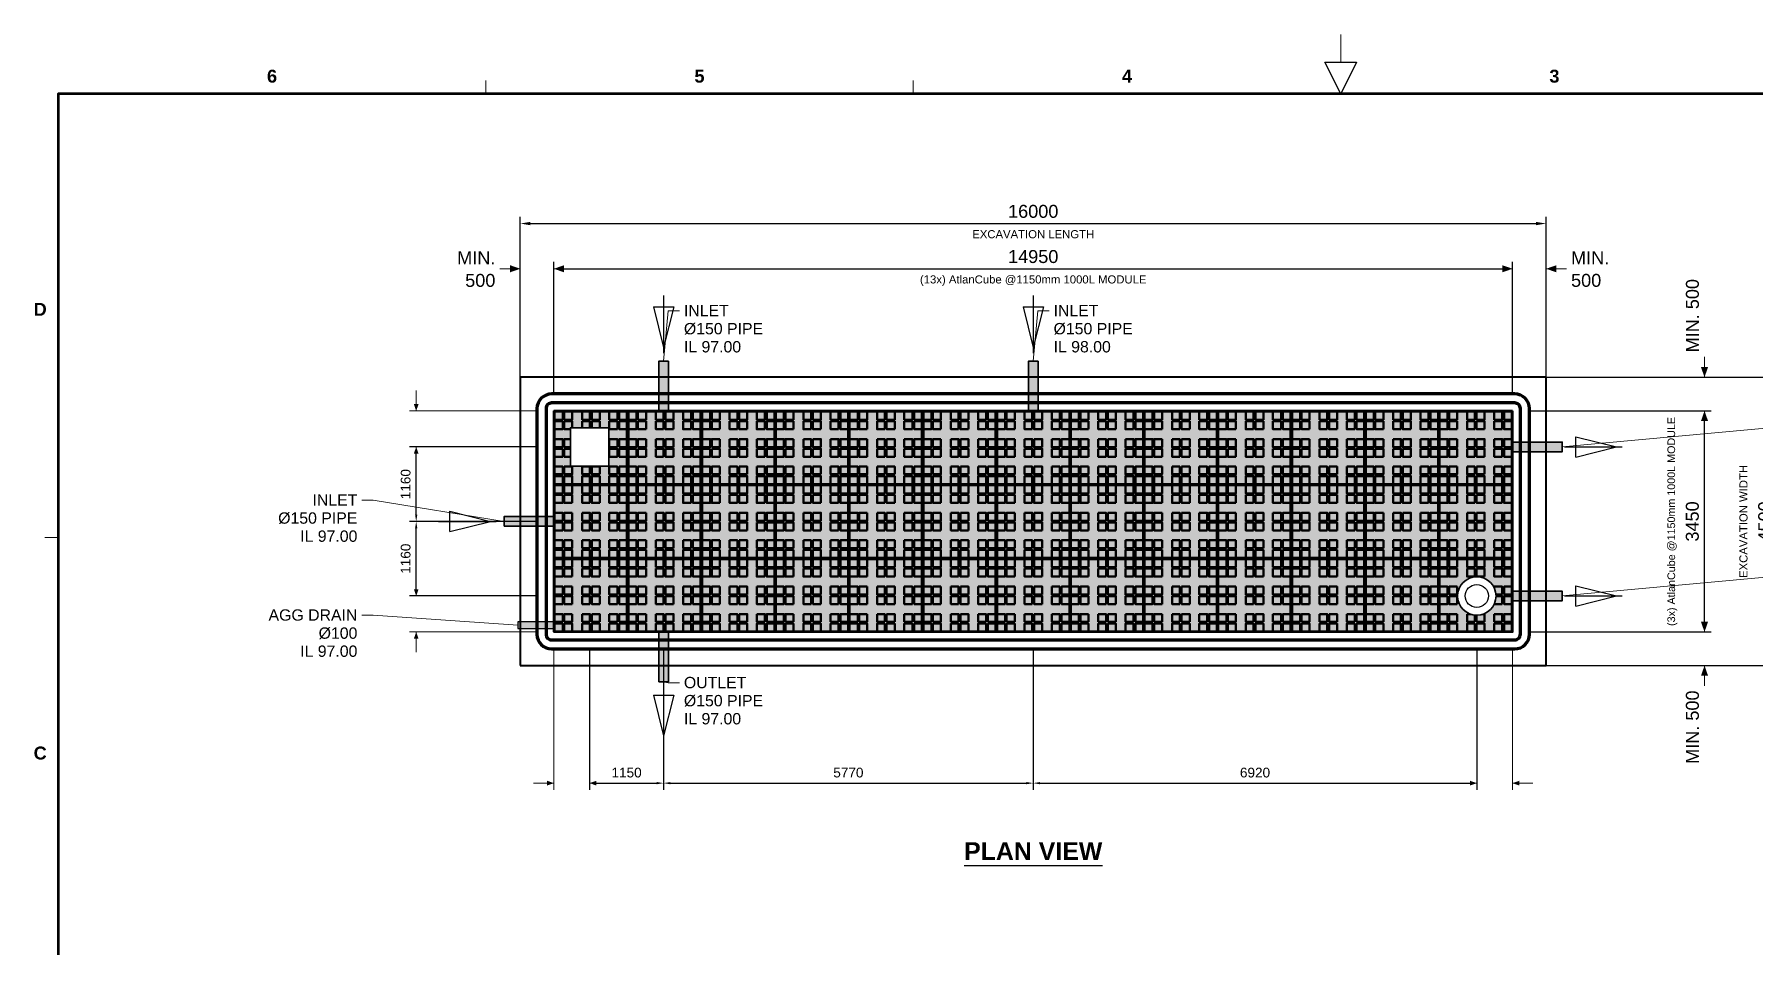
# Model space of a CAD drawing. Header units: millimetres. Extents: x 71 to 41929, y 71 to 131329.
# Drawn here: x 627 to 27455, y 117093 to 131329 of the extents above; entities that cross this region are included whole.
import ezdxf
from ezdxf.enums import TextEntityAlignment as Align

# ---------------------------------------------------------------- set-up
doc = ezdxf.new("R2010")
doc.units = ezdxf.units.MM
for name, color, linetype in [('ANNOTATIONS', 7, 'Continuous'), ('DIMENSIONS', 7, 'Continuous'), ('EXCAVATION', 1, 'Continuous'), ('FLOW_INLET', 1, 'Continuous'), ('FLOW_OUTLET', 5, 'Continuous'), ('FRAME', 7, 'Continuous'), ('LEADERS', 7, 'Continuous'), ('MANHOLES', 7, 'Continuous'), ('MODULE_ART', 7, 'Continuous'), ('PIPES', 7, 'Continuous'), ('TANK', 7, 'Continuous')]:
    doc.layers.add(name, color=color, linetype=linetype)
doc.styles.add('ARIAL', font='arial.ttf')
doc.styles.add('ARIAL_BOLD', font='arialbd.ttf')
doc.dimstyles.get("Standard").update_dxf_attribs({"dimtxt": 2.5, "dimasz": 2.5, "dimexe": 1.25, "dimexo": 0.625, "dimtad": 1, "dimcen": 2.5, "dimazin": 3, "dimtfac": 1, "dimtmove": 0, "dimatfit": 3})

# ---------------------------------------------------------------- blocks, each defined once
blk = doc.blocks.new('atlancube_plan')
at = {"lineweight": -2}
for points in [[(1150, 1150), (0, 1150), (0, 0), (1150, 0)], [(11.4425, 5.727), (1138.5575, 5.727), (1138.5575, 1138.5575), (11.4425, 1138.5575)]]:
    blk.add_lwpolyline(points, close=True, dxfattribs=at)
for points in [[(1018.4055, 583.579), (1018.4055, 709.4465), (1138.5575, 709.4465), (1138.5575, 863.926), (1018.4055, 863.926), (1018.4055, 989.805), (1138.5575, 989.805), (1138.5575, 1012.69), (1018.4055, 1012.69), (1018.4055, 1138.5575), (989.805, 1138.5575), (989.805, 1012.69), (863.926, 1012.69), (863.926, 1138.5575), (715.1735, 1138.5575), (715.1735, 1012.69), (589.306, 1012.69), (589.306, 1138.5575), (560.694, 1138.5575), (560.694, 1012.69), (440.542, 1012.69), (440.542, 1138.5575), (286.074, 1138.5575), (286.074, 1012.69), (160.195, 1012.69), (160.195, 1138.5575), (137.31, 1138.5575), (137.31, 1012.69), (11.4425, 1012.69), (11.4425, 989.805), (137.31, 989.805), (137.31, 863.926), (11.4425, 863.926), (11.4425, 709.4465), (137.31, 709.4465), (137.31, 583.579), (11.4425, 583.579), (11.4425, 560.694), (137.31, 560.694)], [(286.074, 863.926), (160.195, 863.926), (160.195, 989.805)], [(160.195, 989.805), (286.074, 989.805), (286.074, 863.926)], [(440.542, 989.805), (560.694, 989.805), (560.694, 863.926)], [(560.694, 863.926), (440.542, 863.926), (440.542, 989.805)], [(589.306, 989.805), (715.1735, 989.805), (715.1735, 863.926)], [(715.1735, 863.926), (589.306, 863.926), (589.306, 989.805)], [(863.926, 989.805), (989.805, 989.805), (989.805, 863.926)], [(989.805, 863.926), (863.926, 863.926), (863.926, 989.805)], [(137.31, 560.694), (137.31, 434.8265), (11.4425, 434.8265), (11.4425, 280.347), (137.31, 280.347), (137.31, 160.195), (11.4425, 160.195), (11.4425, 131.5945), (137.31, 131.5945), (137.31, 5.727), (160.195, 5.727), (160.195, 131.5945), (286.074, 131.5945), (286.074, 5.727), (440.542, 5.727), (440.542, 131.5945), (560.694, 131.5945), (560.694, 5.727), (589.306, 5.727), (589.306, 131.5945), (715.1735, 131.5945), (715.1735, 5.727), (863.926, 5.727), (863.926, 131.5945), (989.805, 131.5945), (989.805, 5.727), (1018.4055, 5.727), (1018.4055, 131.5945), (1138.5575, 131.5945), (1138.5575, 160.195), (1018.4055, 160.195), (1018.4055, 280.347), (1138.5575, 280.347), (1138.5575, 434.8265), (1018.4055, 434.8265), (1018.4055, 560.694), (1138.5575, 560.694), (1138.5575, 583.579), (1018.4055, 583.579)], [(160.195, 583.579), (160.195, 709.4465), (286.074, 709.4465)], [(286.074, 709.4465), (286.074, 583.579), (160.195, 583.579)], [(160.195, 560.694), (286.074, 560.694), (286.074, 434.8265)], [(286.074, 434.8265), (160.195, 434.8265), (160.195, 560.694)], [(560.694, 583.579), (440.542, 583.579), (440.542, 709.4465)], [(440.542, 709.4465), (560.694, 709.4465), (560.694, 583.579)], [(560.694, 434.8265), (440.542, 434.8265), (440.542, 560.694)], [(440.542, 560.694), (560.694, 560.694), (560.694, 434.8265)], [(715.1735, 583.579), (589.306, 583.579), (589.306, 709.4465)], [(589.306, 709.4465), (715.1735, 709.4465), (715.1735, 583.579)], [(589.306, 560.694), (715.1735, 560.694), (715.1735, 434.8265)], [(715.1735, 434.8265), (589.306, 434.8265), (589.306, 560.694)], [(863.926, 709.4465), (989.805, 709.4465), (989.805, 583.579)], [(989.805, 583.579), (863.926, 583.579), (863.926, 709.4465)], [(863.926, 560.694), (989.805, 560.694), (989.805, 434.8265)], [(989.805, 434.8265), (863.926, 434.8265), (863.926, 560.694)], [(160.195, 160.195), (160.195, 280.347), (286.074, 280.347)], [(286.074, 280.347), (286.074, 160.195), (160.195, 160.195)], [(440.542, 280.347), (560.694, 280.347), (560.694, 160.195)], [(560.694, 160.195), (440.542, 160.195), (440.542, 280.347)], [(715.1735, 160.195), (589.306, 160.195), (589.306, 280.347)], [(589.306, 280.347), (715.1735, 280.347), (715.1735, 160.195)], [(863.926, 280.347), (989.805, 280.347), (989.805, 160.195)], [(989.805, 160.195), (863.926, 160.195), (863.926, 280.347)]]:
    blk.add_lwpolyline(points, dxfattribs=at)

msp = doc.modelspace()

# ---------------------------------------------------------------- linework, layer by layer
at = {"layer": 'ANNOTATIONS', "lineweight": 30}
msp.add_line((15126.7, 118356.1), (17282.7, 118356.1), dxfattribs=at)
at = {"layer": 'DIMENSIONS', "lineweight": 18}
for p, q in [((8204.7, 125978.1), (8204.7, 127777.3)), ((8729.7, 125978.1), (8729.7, 127777.3)), ((23679.7, 125978.1), (23679.7, 127777.3)), ((24204.7, 125978.1), (24204.7, 127777.3)), ((7887.2, 127671.5), (8204.7, 127671.5)), ((8729.7, 127671.5), (9047.2, 127671.5)), ((23362.2, 127671.5), (23679.7, 127671.5)), ((24204.7, 127671.5), (24522.2, 127671.5)), ((26674.1, 125978.1), (26674.1, 126295.6)), ((24204.7, 125978.1), (26780, 125978.1)), ((6581.9, 125453.1), (6581.9, 125770.6)), ((8465.1, 125453.1), (6476.1, 125453.1)), ((24204.7, 125453.1), (26780, 125453.1)), ((26674.1, 125135.6), (26674.1, 125453.1)), ((8465.1, 124891.5), (6476.1, 124891.5)), ((6581.9, 124574), (6581.9, 124891.5)), ((6581.9, 122564.8), (6581.9, 122882.3)), ((8465.1, 122564.8), (6476.1, 122564.8)), ((26674.1, 122003.1), (26674.1, 122320.6)), ((8465.1, 122003.1), (6476.1, 122003.1)), ((6581.9, 121685.6), (6581.9, 122003.1)), ((24204.7, 122003.1), (26780, 122003.1)), ((8729.7, 121738.6), (8729.7, 119537.9)), ((9286.2, 121738.6), (9286.2, 119537.9)), ((23123.1, 121738.6), (23123.1, 119537.9)), ((23679.7, 121738.6), (23679.7, 119537.9)), ((24204.7, 121478.1), (26780, 121478.1)), ((26674.1, 121160.6), (26674.1, 121478.1)), ((8412.2, 119643.7), (8729.7, 119643.7)), ((9286.2, 119643.7), (9603.7, 119643.7)), ((22805.6, 119643.7), (23123.1, 119643.7)), ((23679.7, 119643.7), (23997.2, 119643.7))]:
    msp.add_line(p, q, dxfattribs=at)
at = {"layer": 'DIMENSIONS'}
for points in [[(8204.7, 127671.5), (8045.9, 127727), (8045.9, 127615.9)], [(8729.7, 127671.5), (8888.4, 127615.9), (8888.4, 127727)], [(23679.7, 127671.5), (23520.9, 127727), (23520.9, 127615.9)], [(24204.7, 127671.5), (24363.4, 127615.9), (24363.4, 127727)], [(26674.1, 125978.1), (26729.7, 126136.9), (26618.6, 126136.9)], [(6581.9, 125453.1), (6618.9, 125559), (6544.9, 125559)], [(26674.1, 125453.1), (26618.6, 125294.4), (26729.7, 125294.4)], [(6581.9, 124891.5), (6544.9, 124785.6), (6618.9, 124785.6)], [(6581.9, 122564.8), (6618.9, 122670.6), (6544.9, 122670.6)], [(26674.1, 122003.1), (26729.7, 122161.9), (26618.6, 122161.9)], [(6581.9, 122003.1), (6544.9, 121897.3), (6618.9, 121897.3)], [(26674.1, 121478.1), (26618.6, 121319.4), (26729.7, 121319.4)], [(8729.7, 119643.7), (8623.8, 119680.7), (8623.8, 119606.7)], [(9286.2, 119643.7), (9392, 119606.7), (9392, 119680.7)], [(23123.1, 119643.7), (23017.3, 119680.7), (23017.3, 119606.7)], [(23679.7, 119643.7), (23785.5, 119606.7), (23785.5, 119680.7)]]:
    msp.add_solid(points, dxfattribs=at)
at = {"layer": 'EXCAVATION', "lineweight": 40, "true_color": 0x800000}
msp.add_lwpolyline([(8204.7, 121478.1), (24204.7, 121478.1), (24204.7, 125978.1), (8204.7, 125978.1)], close=True, dxfattribs=at)
at = {"layer": 'FLOW_INLET', "color": 1, "lineweight": 30}
for p, q in [((10439.3, 127252.3), (10439.3, 126352.7)), ((16204.7, 127252.3), (16204.7, 126352.7)), ((10280.5, 127075.9), (10439.3, 126440.9)), ((10280.5, 127075.9), (10598, 127075.9)), ((10598, 127075.9), (10439.3, 126440.9)), ((16045.9, 127075.9), (16204.7, 126440.9)), ((16045.9, 127075.9), (16363.4, 127075.9)), ((16363.4, 127075.9), (16204.7, 126440.9)), ((6930.5, 123728.1), (7830.1, 123728.1)), ((7106.9, 123886.9), (7741.9, 123728.1)), ((7106.9, 123569.4), (7106.9, 123886.9)), ((7106.9, 123569.4), (7741.9, 123728.1))]:
    msp.add_line(p, q, dxfattribs=at)
at = {"layer": 'FLOW_OUTLET', "color": 5, "lineweight": 30}
for p, q in [((24667.5, 125050.2), (25302.5, 124891.5)), ((24667.5, 124732.7), (24667.5, 125050.2)), ((24491.1, 124891.5), (25390.6, 124891.5)), ((24667.5, 124732.7), (25302.5, 124891.5)), ((24667.5, 122723.6), (25302.5, 122564.8)), ((24667.5, 122406.1), (24667.5, 122723.6)), ((24491.1, 122564.8), (25390.6, 122564.8)), ((24667.5, 122406.1), (25302.5, 122564.8)), ((10280.5, 121015.4), (10439.3, 120380.4)), ((10280.5, 121015.4), (10598, 121015.4)), ((10439.3, 121191.8), (10439.3, 120292.2)), ((10598, 121015.4), (10439.3, 120380.4))]:
    msp.add_line(p, q, dxfattribs=at)
at = {"layer": 'FRAME', "lineweight": 20}
for p, q in [((21000, 131329.4), (21000, 130682.2)), ((7666.7, 130400), (7666.7, 130611.7)), ((14333.3, 130400), (14333.3, 130611.7)), ((21000, 130400), (21000, 130611.7)), ((1000, 123475), (788.3, 123475))]:
    msp.add_line(p, q, dxfattribs=at)
at = {"layer": 'FRAME', "lineweight": 53}
msp.add_lwpolyline([(1000, 102700), (41000, 102700), (41000, 130400), (1000, 130400)], close=True, dxfattribs=at)
at = {"layer": 'LEADERS', "lineweight": 18}
for p, q in [((10509.8, 127015.3), (10439.3, 126229.3)), ((10686.2, 127015.3), (10509.8, 127015.3)), ((16275.2, 127015.3), (16204.7, 126229.3)), ((16451.6, 127015.3), (16275.2, 127015.3)), ((28050, 125223.1), (24455.8, 124891.5)), ((5735.2, 124059.8), (5911.6, 124059.8)), ((5911.6, 124059.8), (7953.6, 123728.1)), ((28050, 122896.4), (24455.8, 122564.8)), ((5735.2, 122264.2), (5911.6, 122264.2)), ((5911.6, 122264.2), (8165.2, 122109)), ((10509.8, 121210), (10439.3, 121227)), ((10686.2, 121210), (10509.8, 121210))]:
    msp.add_line(p, q, dxfattribs=at)
at = {"layer": 'MODULE_ART', "true_color": 0x999999}
msp.add_solid([(8729.7, 122003.1), (23679.7, 122003.1), (8729.7, 125453.1), (23679.7, 125453.1)], dxfattribs=at)
at = {"layer": 'PIPES', "lineweight": 35}
for points in [[(10364.3, 125453.1), (10514.3, 125453.1), (10514.3, 126229.3), (10364.3, 126229.3)], [(16129.7, 125453.1), (16279.7, 125453.1), (16279.7, 126229.3), (16129.7, 126229.3)], [(23679.7, 124816.5), (24455.8, 124816.5), (24455.8, 124966.5), (23679.7, 124966.5)], [(7953.6, 123653.1), (8729.7, 123653.1), (8729.7, 123803.1), (7953.6, 123803.1)], [(23679.7, 122489.8), (24455.8, 122489.8), (24455.8, 122639.8), (23679.7, 122639.8)], [(10364.3, 121227), (10514.3, 121227), (10514.3, 122003.1), (10364.3, 122003.1)]]:
    msp.add_lwpolyline(points, close=True, dxfattribs=at)
at = {"layer": 'PIPES', "lineweight": 30}
msp.add_lwpolyline([(8165.2, 122056.1), (8729.7, 122056.1), (8729.7, 122161.9), (8165.2, 122161.9)], close=True, dxfattribs=at)
at = {"layer": 'PIPES', "true_color": 0xbfbfbf}
for points in [[(10364.3, 125453.1), (10514.3, 125453.1), (10364.3, 126229.3), (10514.3, 126229.3)], [(16129.7, 125453.1), (16279.7, 125453.1), (16129.7, 126229.3), (16279.7, 126229.3)], [(23679.7, 124816.5), (24455.8, 124816.5), (23679.7, 124966.5), (24455.8, 124966.5)], [(7953.6, 123653.1), (8729.7, 123653.1), (7953.6, 123803.1), (8729.7, 123803.1)], [(23679.7, 122489.8), (24455.8, 122489.8), (23679.7, 122639.8), (24455.8, 122639.8)], [(8165.2, 122056.1), (8729.7, 122056.1), (8165.2, 122161.9), (8729.7, 122161.9)], [(10364.3, 121227), (10514.3, 121227), (10364.3, 122003.1), (10514.3, 122003.1)]]:
    msp.add_solid(points, dxfattribs=at)
at = {"layer": 'TANK', "lineweight": 80}
for points in [[(23715, 121738.6), (23759.7, 121743), (23802.7, 121756), (23842.3, 121777.2), (23877.1, 121805.7), (23905.6, 121840.5), (23926.8, 121880.1), (23939.9, 121923.1), (23944.3, 121967.9), (23944.3, 125488.4), (23939.9, 125533.2), (23926.8, 125576.2), (23905.6, 125615.8), (23877.1, 125650.6), (23842.3, 125679.1), (23802.7, 125700.3), (23759.7, 125713.3), (23715, 125717.7), (8694.4, 125717.7), (8649.7, 125713.3), (8606.6, 125700.3), (8567, 125679.1), (8532.3, 125650.6), (8503.7, 125615.8), (8482.5, 125576.2), (8469.5, 125533.2), (8465.1, 125488.4), (8465.1, 121967.9), (8469.5, 121923.1), (8482.5, 121880.1), (8503.7, 121840.5), (8532.3, 121805.7), (8567, 121777.2), (8606.6, 121756), (8649.7, 121743), (8694.4, 121738.6)], [(23715, 121879.7), (23732.2, 121881.4), (23748.7, 121886.4), (23764, 121894.5), (23777.3, 121905.5), (23788.3, 121918.9), (23796.4, 121934.1), (23801.5, 121950.7), (23803.1, 121967.9), (23803.1, 125488.4), (23801.5, 125505.6), (23796.4, 125522.2), (23788.3, 125537.4), (23777.3, 125550.8), (23764, 125561.8), (23748.7, 125569.9), (23732.2, 125574.9), (23715, 125576.6), (8694.4, 125576.6), (8677.2, 125574.9), (8660.6, 125569.9), (8645.4, 125561.8), (8632, 125550.8), (8621.1, 125537.4), (8612.9, 125522.2), (8607.9, 125505.6), (8606.2, 125488.4), (8606.2, 121967.9), (8607.9, 121950.7), (8612.9, 121934.1), (8621.1, 121918.9), (8632, 121905.5), (8645.4, 121894.5), (8660.6, 121886.4), (8677.2, 121881.4), (8694.4, 121879.7)]]:
    msp.add_lwpolyline(points, close=True, dxfattribs=at)

# ---------------------------------------------------------------- block references
at = {"layer": 'MODULE_ART', "lineweight": 50}
for p in [(8729.7, 124303.1), (9879.7, 124303.1), (11029.7, 124303.1), (12179.7, 124303.1), (13329.7, 124303.1), (14479.7, 124303.1), (15629.7, 124303.1), (16779.7, 124303.1), (17929.7, 124303.1), (19079.7, 124303.1), (20229.7, 124303.1), (21379.7, 124303.1), (22529.7, 124303.1), (8729.7, 123153.1), (9879.7, 123153.1), (11029.7, 123153.1), (12179.7, 123153.1), (13329.7, 123153.1), (14479.7, 123153.1), (15629.7, 123153.1), (16779.7, 123153.1), (17929.7, 123153.1), (19079.7, 123153.1), (20229.7, 123153.1), (21379.7, 123153.1), (22529.7, 123153.1), (8729.7, 122003.1), (9879.7, 122003.1), (11029.7, 122003.1), (12179.7, 122003.1), (13329.7, 122003.1), (14479.7, 122003.1), (15629.7, 122003.1), (16779.7, 122003.1), (17929.7, 122003.1), (19079.7, 122003.1), (20229.7, 122003.1), (21379.7, 122003.1), (22529.7, 122003.1)]:
    msp.add_blockref('atlancube_plan', p, dxfattribs=at)

# ---------------------------------------------------------------- texts
at = {"layer": 'ANNOTATIONS', "style": 'ARIAL'}
for s, p in [('INLET', (10756.8, 126930.6)), ('INLET', (16522.2, 126930.6)), ('Ø150 PIPE', (10756.8, 126648.4)), ('Ø150 PIPE', (16522.2, 126648.4)), ('IL 97.00', (10756.8, 126366.2)), ('IL 98.00', (16522.2, 126366.2)), ('OUTLET', (10756.8, 121125.4)), ('Ø150 PIPE', (10756.8, 120843.1)), ('IL 97.00', (10756.8, 120560.9))]:
    msp.add_text(s, height=176.81, dxfattribs=at).set_placement(p)
for s, p in [('INLET', (5664.7, 123975.1)), ('Ø150 PIPE', (5664.7, 123692.9)), ('IL 97.00', (5664.7, 123410.6)), ('AGG DRAIN', (5664.7, 122179.5)), ('Ø100', (5664.7, 121897.3)), ('IL 97.00', (5664.7, 121615.1))]:
    msp.add_text(s, height=176.81, dxfattribs=at).set_placement(p, align=Align.RIGHT)
at = {"layer": 'ANNOTATIONS', "style": 'ARIAL_BOLD'}
msp.add_text('PLAN VIEW', height=277.85, dxfattribs=at).set_placement((16204.7, 118444.3), align=Align.CENTER)
at = {"layer": 'DIMENSIONS', "style": 'ARIAL'}
for s, p in [('EXCAVATION LENGTH', (16204.7, 128147.7)), ('(13x) AtlanCube @1150mm 1000L MODULE', (16204.7, 127442.2))]:
    msp.add_text(s, height=126.294, dxfattribs=at).set_placement(p, align=Align.CENTER)
for s, p in [('MIN.', (7816.6, 127742)), ('500', (7816.6, 127389.3))]:
    msp.add_text(s, height=202.07, dxfattribs=at).set_placement(p, align=Align.RIGHT)
for s, p in [('MIN.', (24592.7, 127742)), ('500', (24592.7, 127389.3))]:
    msp.add_text(s, height=202.07, dxfattribs=at).set_placement(p)
msp.add_text('MIN. 500', height=202.07, rotation=90, dxfattribs=at).set_placement((26585.9, 126366.2))
for s, height, p in [('(3x) AtlanCube @1150mm 1000L MODULE', 119.98, (26215.5, 123728.1)), ('EXCAVATION WIDTH', 126.294, (27344.4, 123728.1))]:
    msp.add_text(s, height=height, rotation=90, dxfattribs=at).set_placement(p, align=Align.CENTER)
msp.add_text('MIN. 500', height=202.07, rotation=90, dxfattribs=at).set_placement((26585.9, 121090.1), align=Align.RIGHT)
at = {"layer": 'FRAME', "style": 'ARIAL_BOLD'}
for s, p in [('6', (4333.3, 130576.4)), ('5', (11000, 130576.4)), ('4', (17666.7, 130576.4)), ('3', (24333.3, 130576.4)), ('D', (717.8, 126937.5)), ('C', (717.8, 120012.5))]:
    msp.add_text(s, height=202.1, dxfattribs=at).set_placement(p, align=Align.CENTER)

# ---------------------------------------------------------------- dimensions: what is measured, and where the dimension line sits
at = {"layer": 'DIMENSIONS'}
for base, p1, p2 in [((8204.7, 128377), (8204.7, 125978.1), (24204.7, 125978.1)), ((8729.7, 127671.5), (8729.7, 125717.7), (23679.7, 125717.7))]:
    msp.add_linear_dim(base=base, p1=p1, p2=p2, dimstyle='Standard', override={"dimtxt": 202.071111, "dimasz": 158.75, "dimexe": 105.833333, "dimexo": 0, "dimgap": 88.194444, "dimtad": 1, "dimtih": 0, "dimtoh": 0, "dimdec": 0, "dimtxsty": 'ARIAL', "dimclrd": 7, "dimclre": 7, "dimclrt": 7}, dxfattribs=at).render()
for base, p1, p2 in [((27803, 121478.1), (24204.7, 121478.1), (24204.7, 125978.1)), ((26674.1, 122003.1), (23944.3, 122003.1), (23944.3, 125453.1))]:
    msp.add_linear_dim(base=base, p1=p1, p2=p2, angle=90, dimstyle='Standard', override={"dimtxt": 202.071111, "dimasz": 158.75, "dimexe": 105.833333, "dimexo": 0, "dimgap": 88.194444, "dimtad": 1, "dimtih": 0, "dimtoh": 0, "dimdec": 0, "dimtxsty": 'ARIAL', "dimclrd": 7, "dimclre": 7, "dimclrt": 7}, dxfattribs=at).render()
for base, p1, p2 in [((6581.9, 123728.1), (8465.1, 123728.1), (8465.1, 124891.5)), ((6581.9, 122564.8), (8465.1, 122564.8), (8465.1, 123728.1))]:
    msp.add_linear_dim(base=base, p1=p1, p2=p2, angle=90, text='1160', dimstyle='Standard', override={"dimtxt": 151.553333, "dimasz": 105.833333, "dimexe": 105.833333, "dimexo": 0, "dimgap": 88.194444, "dimtad": 1, "dimtih": 0, "dimtoh": 0, "dimdec": 0, "dimtxsty": 'ARIAL', "dimclrd": 7, "dimclre": 7, "dimclrt": 7}, dxfattribs=at).render()
for base, p1, p2, text in [((9286.2, 119643.7), (9286.2, 121738.6), (10439.3, 121738.6), '1150'), ((10439.3, 119643.7), (10439.3, 121738.6), (16204.7, 121738.6), '5770'), ((16204.7, 119643.7), (16204.7, 121738.6), (23123.1, 121738.6), '6920')]:
    msp.add_linear_dim(base=base, p1=p1, p2=p2, text=text, dimstyle='Standard', override={"dimtxt": 151.553333, "dimasz": 105.833333, "dimexe": 105.833333, "dimexo": 0, "dimgap": 88.194444, "dimtad": 1, "dimtih": 0, "dimtoh": 0, "dimdec": 0, "dimtxsty": 'ARIAL', "dimclrd": 7, "dimclre": 7, "dimclrt": 7}, dxfattribs=at).render()

# ---------------------------------------------------------------- next in the draw order: wipeouts: each hides what was drawn before it
for points in [[(20753.1, 130893.9), (21246.9, 130893.9), (21000, 130400)], [(8986.2, 124591.5), (9586.2, 124591.5), (9586.2, 125191.5), (8986.2, 125191.5)], [(23423.1, 122564.8), (23420.6, 122604), (23412.9, 122642.5), (23400.3, 122679.6), (23382.9, 122714.8), (23361.1, 122747.4), (23335.3, 122776.9), (23305.8, 122802.8), (23273.1, 122824.6), (23237.9, 122842), (23200.8, 122854.6), (23162.3, 122862.2), (23123.1, 122864.8), (23084, 122862.2), (23045.5, 122854.6), (23008.3, 122842), (22973.1, 122824.6), (22940.5, 122802.8), (22911, 122776.9), (22885.1, 122747.4), (22863.3, 122714.8), (22846, 122679.6), (22833.4, 122642.5), (22825.7, 122604), (22823.1, 122564.8), (22825.7, 122525.7), (22833.4, 122487.2), (22846, 122450), (22863.3, 122414.8), (22885.1, 122382.2), (22911, 122352.7), (22940.5, 122326.8), (22973.1, 122305), (23008.3, 122287.7), (23045.5, 122275), (23084, 122267.4), (23123.1, 122264.8), (23162.3, 122267.4), (23200.8, 122275), (23237.9, 122287.7), (23273.1, 122305), (23305.8, 122326.8), (23335.3, 122352.7), (23361.1, 122382.2), (23382.9, 122414.8), (23400.3, 122450), (23412.9, 122487.2), (23420.6, 122525.7)]]:
    msp.add_wipeout(points)

# ---------------------------------------------------------------- next in the draw order: linework, layer by layer
at = {"layer": 'FRAME', "lineweight": 30}
msp.add_lwpolyline([(20753.1, 130893.9), (21246.9, 130893.9), (21000, 130400)], close=True, dxfattribs=at)
at = {"layer": 'MANHOLES', "lineweight": 35, "true_color": 0xffffff}
msp.add_lwpolyline([(8986.2, 124591.5), (9586.2, 124591.5), (9586.2, 125191.5), (8986.2, 125191.5)], close=True, dxfattribs=at)
msp.add_circle((23123.1, 122564.8), 300, dxfattribs=at)
at = {"layer": 'MANHOLES', "lineweight": 25}
msp.add_circle((23123.1, 122564.8), 180, dxfattribs=at)

doc.saveas('drawing.dxf')
